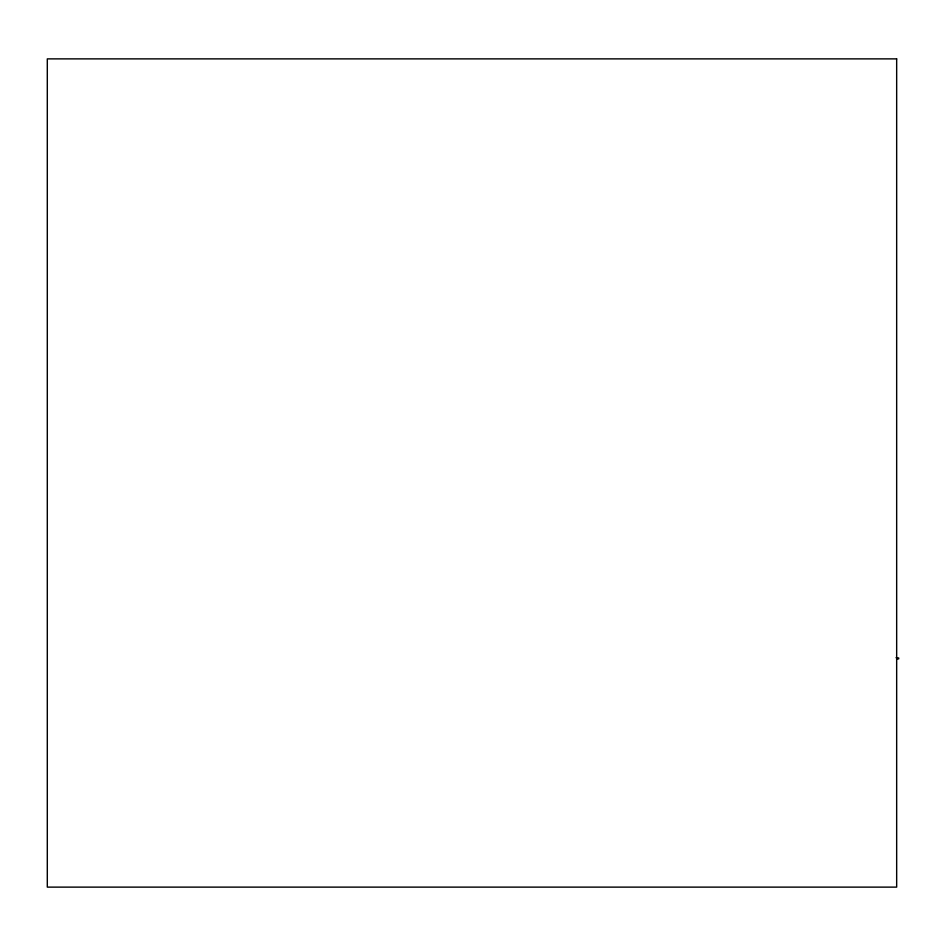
<?xml version="1.0" encoding="UTF-8"?>
<svg xmlns="http://www.w3.org/2000/svg" width="946" height="946" viewBox="0 0 946 946"><rect width="100%" height="100%" fill="white"/><g stroke="black" fill="none" stroke-linecap="round" stroke-linejoin="round"><path stroke-width="1.42" d="M896.666 658.877L898.7 658.877L898.7 657.967L896.075 657.695M896.666 58.877L47.3 58.877L47.3 887.123L896.666 887.123L896.666 58.877"/></g></svg>
